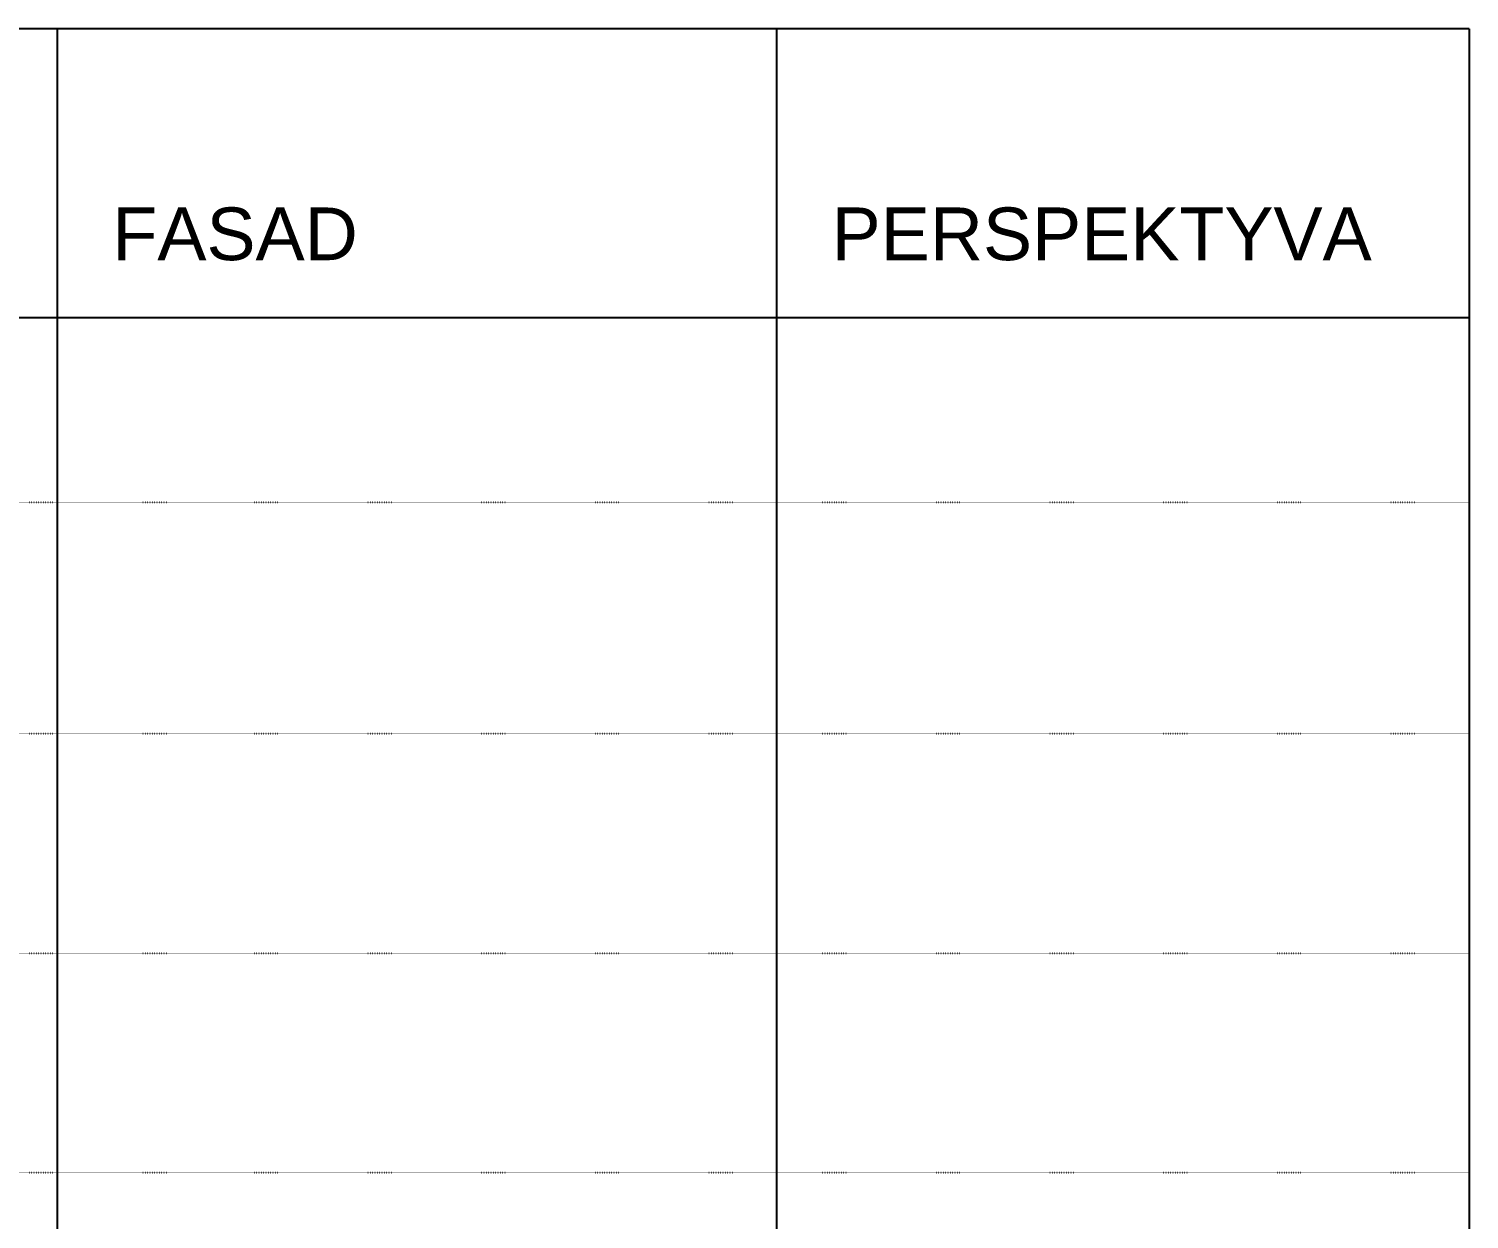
# Model space of a CAD drawing. Header units: millimetres. Extents: x 85290 to 188623, y -54691 to 10726.
# Drawn here: x 104017 to 123147, y -5092 to 10726 of the extents above; entities that cross this region are included whole.
import ezdxf

# ---------------------------------------------------------------- set-up
doc = ezdxf.new("R2010")
doc.units = ezdxf.units.MM
doc.linetypes.add('ACAD_ISO07W100', pattern=[3, 0, -3])
doc.layers.add('RAZMER', color=5, linetype='Continuous')
doc.layers.add('tekst', color=53, linetype='Continuous')
doc.styles.add('Luda', font='arial.ttf', dxfattribs={"height": 250})

msp = doc.modelspace()

# ---------------------------------------------------------------- linework, layer by layer
at = {"layer": 'RAZMER'}
for p, q in [((123147.4, 10725.6), (85289.7, 10725.6)), ((104395.1, 10725.6), (104395.1, -54690.5)), ((113947.8, 10725.6), (113947.8, -54690.5)), ((123147.4, 10725.6), (123147.4, -54690.5)), ((123147.4, 6886.6), (85289.7, 6886.6))]:
    msp.add_line(p, q, dxfattribs=at)
at = {"layer": 'RAZMER', "linetype": 'ACAD_ISO07W100'}
for p, q in [((123147.4, 4429.7), (85289.7, 4429.7)), ((123147.4, 1357), (85289.7, 1357)), ((123147.4, -1559.1), (85289.7, -1559.1)), ((123147.4, -4476.7), (85289.7, -4476.7))]:
    msp.add_line(p, q, dxfattribs=at)

# ---------------------------------------------------------------- texts
at = {"layer": 'tekst', "style": 'Luda'}
for s, p in [('FASAD', (105126.6, 7651.3)), ('PERSPEKTYVA', (114679.3, 7651.3))]:
    msp.add_text(s, height=700, dxfattribs=at).set_placement(p)

doc.saveas('drawing.dxf')
